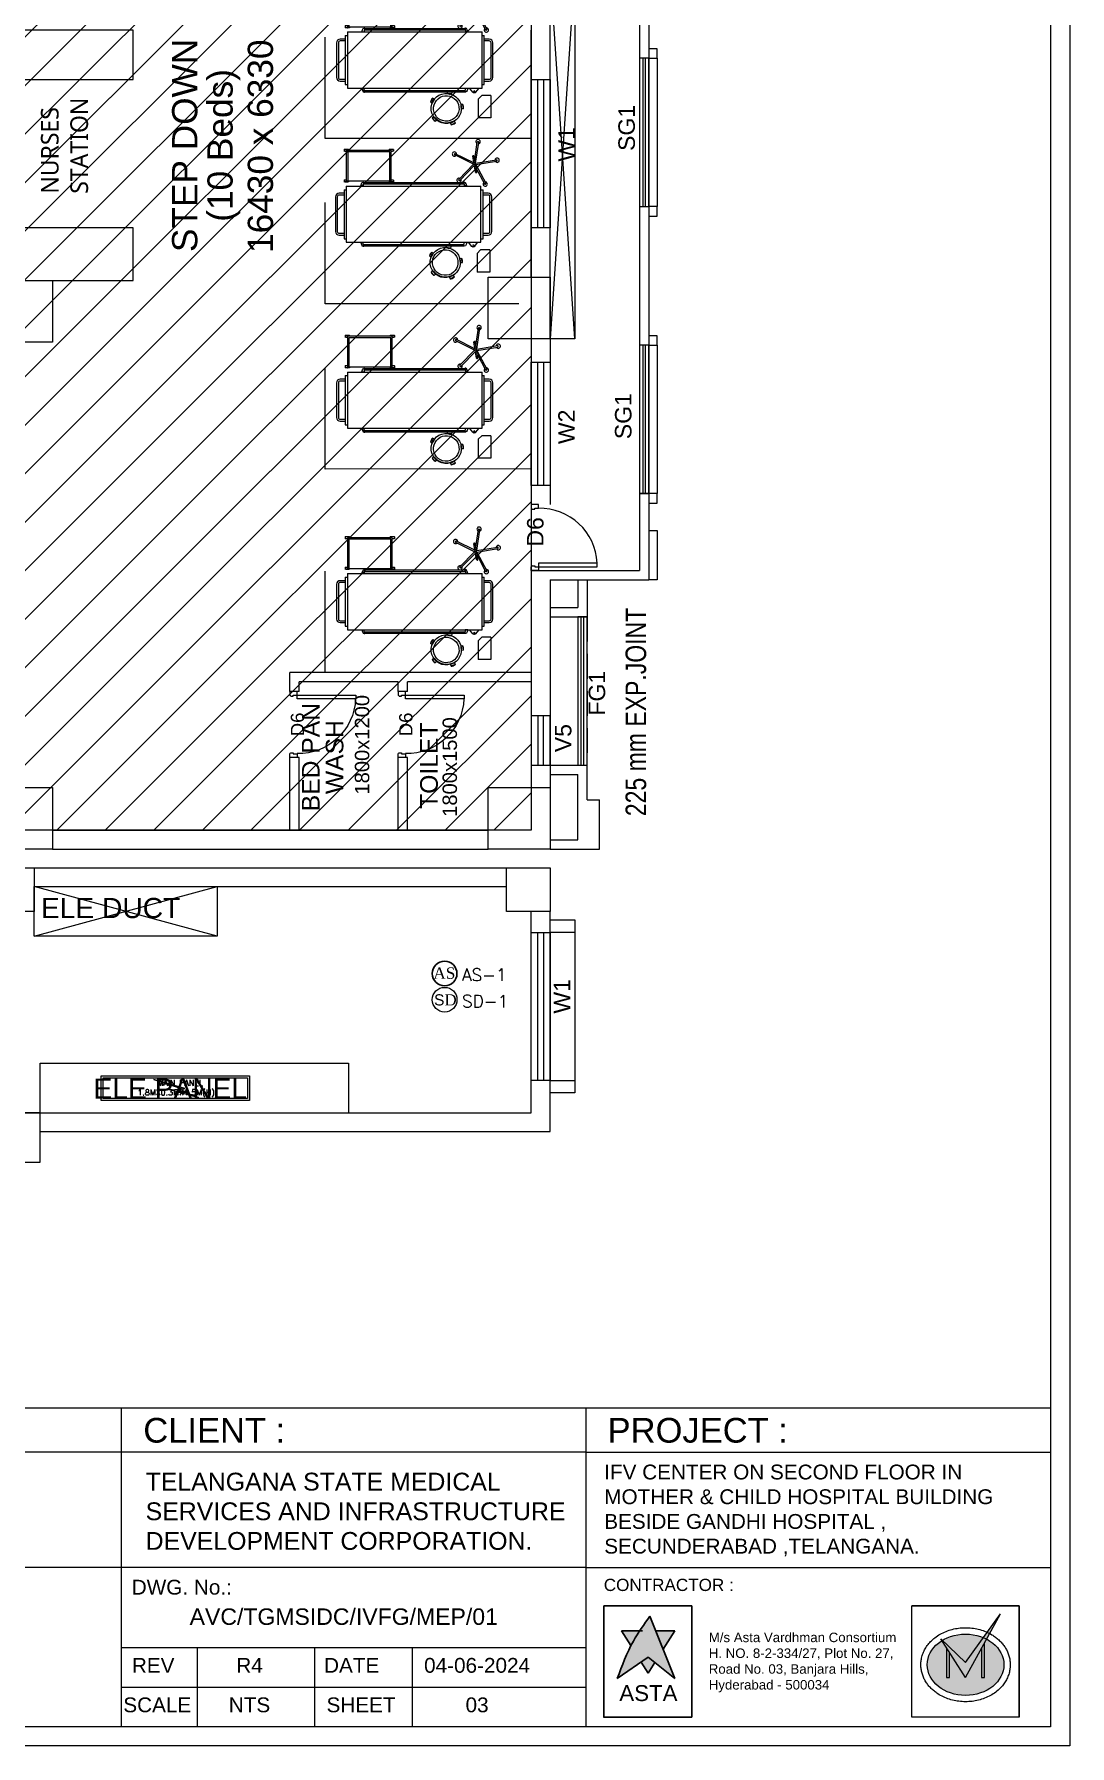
# Model space of a CAD drawing. Extents: x 3552052 to 4102982, y -707811 to -630695.
# Drawn here: x 3585666 to 3598232, y -666372 to -645591 of the extents above; entities that cross this region are included whole.
import ezdxf
from ezdxf.enums import TextEntityAlignment as Align

# ---------------------------------------------------------------- set-up
doc = ezdxf.new("R2010")
doc.units = 0
doc.header["$LTSCALE"] = 6
doc.header["$MEASUREMENT"] = 0
doc.linetypes.add('CONTINU', pattern=[0])
doc.linetypes.add('HIDDEN', pattern=[0.375, 0.25, -0.125])
doc.layers.get('0').update_dxf_attribs({"linetype": 'CONTINUOUS', "lineweight": 0})
for name, color, linetype, lineweight in [('0.0', 8, 'CONTINUOUS', 0), ('Bed', 33, 'CONTINUOUS', 0), ('Chajja', 7, 'CONTINUOUS', 0), ('COL', 5, 'CONTINUOUS', 0), ('D.F', 251, 'CONTINUOUS', 0), ('DOOR', 44, 'CONTINUOUS', 0), ('ELE.ELECTRICAL PANELS', 1, 'CONTINUOUS', 0), ('FA-ABOVE SMOKE DETECTOR', 6, 'CONTINUOUS', 25), ('FA-BELOW SMOKE DERECTOR', 1, 'CONTINUOUS', 0), ('FA-FIRE TEXT', 7, 'CONTINUOUS', 0), ('hatch', 252, 'CONTINUOUS', 0), ('JOINERY', 7, 'CONTINUOUS', 0), ('MEP_HVAC_TEXT', 7, 'CONTINUOUS', 0), ('TEXT', 5, 'CONTINUOUS', 0), ('TITLE', 7, 'CONTINUOUS', 0), ('WALL', 8, 'CONTINUOUS', 0), ('Window', 161, 'CONTINUOUS', 0)]:
    doc.layers.add(name, color=color, linetype=linetype, lineweight=lineweight)
doc.styles.add('ARI', font='arial.ttf')
doc.styles.add('ARIAL', font='arial.ttf')
doc.styles.add('PDF Times New Roman', font='times.ttf')
doc.styles.add('ROMANS', font='romans.shx')
doc.linetypes.add('ZIGZAG', pattern='A,0.0001,-0.2,[131,ltypeshp.shx,S=0.2,R=0,X=-0.2,Y=0],-0.4,[131,ltypeshp.shx,S=0.2,R=180,X=0.2,Y=0],-0.2', length=0.8001)

# ---------------------------------------------------------------- blocks, each defined once
blk = doc.blocks.new('SMOKE DETECTOR')
at = {"layer": 'FA-BELOW SMOKE DERECTOR', "color": 7}
blk.add_circle((931029, -118294), 166, dxfattribs=at)
at = {"layer": 'FA-BELOW SMOKE DERECTOR', "insert": (930887, -118373), "char_height": 150, "attachment_point": 7, "style": 'PDF Times New Roman'}
blk.add_mtext('{\\fArial|b0|i0|c0|p34;S}D', dxfattribs=at)
blk = doc.blocks.new('above smoke detector')
at = {"layer": 'FA-ABOVE SMOKE DETECTOR', "color": 7}
blk.add_circle((0, 0), 300, dxfattribs=at)
at = {"layer": 'FA-ABOVE SMOKE DETECTOR', "color": 53, "style": 'PDF Times New Roman'}
blk.add_text('AS', height=277.4, dxfattribs=at).set_placement((-274, -128))
blk = doc.blocks.new('A$C6969112B')
at = {"layer": 'Bed', "color": 8}
for p, q in [((387, 1872), (116, 1872)), ((116, 1872), (116, 1719)), ((387, 1872), (387, 1762)), ((1421, 1704), (1464, 1956)), ((1438, 1701), (1481, 1953)), ((343, 1719), (116, 1719)), ((343, 1719), (387, 1762)), ((428, 1689), (478, 1729)), ((478, 1766), (1160, 1766)), ((478, 131), (478, 1766)), ((521, 1793), (1116, 1793)), ((521, 1766), (521, 1793)), ((1116, 1766), (1116, 1793)), ((1160, 131), (1160, 1766)), ((1374, 1709), (1186, 1807)), ((1421, 1704), (1194, 1823)), ((1409, 1685), (1229, 1510)), ((1425, 1676), (1242, 1497)), ((1324, 1707), (1324, 1710)), ((1329, 1699), (1522, 1666)), ((1332, 1716), (1525, 1683)), ((1340, 1697), (1343, 1714)), ((1425, 1676), (1538, 1447)), ((1438, 1701), (1691, 1738)), ((1443, 1679), (1554, 1454)), ((1483, 1690), (1694, 1721)), ((1512, 1667), (1515, 1685)), ((1530, 1671), (1531, 1675)), ((229, 1539), (227, 1517)), ((227, 1517), (279, 1511)), ((229, 1539), (281, 1533)), ((281, 1533), (279, 1511)), ((428, 1654), (478, 1615)), ((432, 1559), (432, 1557)), ((434, 343), (434, 1557)), ((451, 343), (451, 1557)), ((453, 1559), (453, 1557)), ((476, 1595), (476, 1561)), ((1162, 1595), (1162, 1561)), ((1185, 1559), (1185, 1557)), ((1186, 343), (1186, 1557)), ((1204, 343), (1204, 1557)), ((1205, 1559), (1205, 1557)), ((55, 1439), (34, 1391)), ((54, 1382), (34, 1391)), ((75, 1430), (54, 1382)), ((75, 1430), (55, 1439)), ((72, 1402), (64, 1406)), ((429, 1399), (408, 1396)), ((408, 1396), (414, 1344)), ((436, 1347), (414, 1344)), ((429, 1399), (436, 1347)), ((76, 1196), (91, 1212)), ((116, 1161), (76, 1196)), ((130, 1178), (91, 1212)), ((120, 1198), (114, 1191)), ((116, 1161), (130, 1178)), ((347, 1187), (301, 1160)), ((313, 1141), (301, 1160)), ((358, 1168), (313, 1141)), ((358, 1168), (347, 1187)), ((1234, 703), (1212, 703)), ((1212, 703), (1212, 650)), ((1223, 650), (1212, 650)), ((1223, 131), (1223, 676)), ((1223, 676), (1594, 676)), ((1223, 659), (1577, 659)), ((1234, 703), (1234, 676)), ((1577, 659), (1577, 148)), ((1605, 703), (1583, 703)), ((1583, 703), (1583, 676)), ((1594, 676), (1594, 131)), ((1605, 650), (1594, 650)), ((1605, 703), (1605, 650)), ((432, 340), (432, 343)), ((453, 340), (453, 343)), ((476, 304), (476, 339)), ((1162, 304), (1162, 339)), ((1185, 340), (1185, 343)), ((1205, 340), (1205, 343)), ((1160, 131), (478, 131)), ((521, 105), (521, 131)), ((1116, 105), (521, 105)), ((1116, 105), (1116, 131)), ((1223, 157), (1212, 157)), ((1212, 157), (1212, 105)), ((1234, 105), (1212, 105)), ((1577, 148), (1223, 148)), ((1594, 131), (1223, 131)), ((1234, 131), (1234, 105)), ((1583, 131), (1583, 105)), ((1605, 105), (1583, 105)), ((1605, 157), (1594, 157)), ((1605, 157), (1605, 105))]:
    blk.add_line(p, q, dxfattribs=at)
for points in [[(565, 1793), (565, 1854, -0.414214), (608, 1897), (1029, 1897, -0.414214), (1073, 1854), (1073, 1793)], [(587, 1793), (587, 1854, -0.414214), (608, 1875), (1029, 1875, -0.414214), (1051, 1854), (1051, 1793)], [(476, 1593), (451, 1585, 0.318781), (430, 1563), (430, 1559), (455, 1559), (455, 1563), (476, 1563)], [(1162, 1593), (1186, 1585, -0.318781), (1208, 1563), (1208, 1559), (1182, 1559), (1182, 1563), (1162, 1563)], [(476, 307), (451, 314, -0.318781), (430, 336), (430, 340), (455, 340), (455, 336), (476, 336)], [(1162, 307), (1186, 314, 0.318781), (1208, 336), (1208, 340), (1182, 340), (1182, 336), (1162, 336)], [(1073, 105), (1073, 44, -0.414214), (1029, 0), (608, 0, -0.414214), (565, 44), (565, 105)], [(1051, 105), (1051, 44, -0.414214), (1029, 22), (608, 22, -0.414214), (587, 44), (587, 105)]]:
    blk.add_lwpolyline(points, format="xyb", dxfattribs=at)
for points in [[(432, 1557), (453, 1557)], [(476, 1595), (478, 1595)], [(476, 1561), (478, 1561)], [(1162, 1595), (1160, 1595)], [(1162, 1561), (1160, 1561)], [(1205, 1557), (1185, 1557)], [(432, 343), (453, 343)], [(476, 339), (478, 339)], [(476, 304), (478, 304)], [(1162, 339), (1160, 339)], [(1162, 304), (1160, 304)], [(1205, 343), (1185, 343)]]:
    blk.add_lwpolyline(points, dxfattribs=at)
blk.add_circle((435, 1672), 9.27, dxfattribs=at)
for centre, radius, start, end in [((441, 1672), 21.4, 125.427, 234.573), ((1289, 676), 80.7, 161.0754, 198.9246), ((1158, 676), 80.7, 0, 18.9246), ((1660, 676), 80.7, 161.0754, 180), ((1529, 676), 80.7, 341.0754, 18.9246), ((1289, 131), 80.7, 161.0754, 198.9246), ((1158, 131), 80.7, 341.0754, 0), ((1660, 131), 80.7, 180, 198.9246), ((1529, 131), 80.7, 341.0754, 18.9246)]:
    blk.add_arc(centre, radius, start, end, dxfattribs=at)
at = {"layer": 'Bed', "color": 8, "extrusion": (0, 0, -1)}
for centre, major_axis, start_param, end_param in [((1474, 1962), (18.5, 18.5), 2.86537, 8.468881), ((1471, 1955), (4.94, 4.94), 4.096329, 5.660611), ((1427, 1691), (194, 194), -0.622575, -0.609545), ((1474, 1954), (4.94, 4.94), -0.609545, 0.954736), ((1184, 1818), (18.5, 18.5), 1.608733, 7.212244), ((1189, 1814), (4.94, 4.94), 2.839692, 4.403974), ((1427, 1691), (194, 194), 4.403974, 4.417003), ((1191, 1817), (4.94, 4.94), 4.417003, 5.981285), ((1331, 1705), (4.94, 4.94), 2.525533, 4.096329), ((1331, 1709), (4.94, 4.94), 4.096329, 5.667125), ((1523, 1672), (4.94, 4.94), 0.954736, 2.525533), ((1524, 1676), (4.94, 4.94), -0.61606, 0.954736), ((1699, 1730), (18.5, 18.5), 4.122007, 9.725518), ((1692, 1731), (4.94, 4.94), -0.930219, 0.634062), ((1693, 1728), (4.94, 4.94), 0.647092, 2.211374), ((1427, 1691), (-194, 194), 2.204859, 2.217888), ((232, 1332), (-182, 20), -0.000636, 6.282549), ((232, 1332), (-154, 17), -0.00023, 6.282955), ((261, 1590), (-57.1, 57.1), 3.707499, 4.368094), ((247, 1460), (-57.1, 57.1), 0.565907, 1.226501), ((1230, 1499), (18.5, 18.5), 0.352096, 5.955607), ((1234, 1505), (4.94, 4.94), 3.160366, 4.724648), ((1427, 1691), (-194, 194), 4.718133, 4.731162), ((1237, 1502), (4.94, 4.94), 1.583055, 3.147337), ((1549, 1444), (18.5, 18.5), -0.904541, 4.69897), ((114, 1384), (-57.1, 57.1), 5.588367, 6.248962), ((232, 1332), (-123, 123), 4.624291, 5.911682), ((-5, 1437), (-57.1, 57.1), 2.446775, 3.107369), ((487, 1380), (-57.1, 57.1), 5.038602, 5.699197), ((357, 1363), (-57.1, 57.1), 1.897009, 2.557604), ((1544, 1450), (4.94, 4.94), 1.903729, 3.468011), ((1427, 1691), (194, 194), 1.8907, 1.903729), ((1547, 1451), (4.94, 4.94), 0.326418, 1.8907), ((146, 1236), (-57.1, 57.1), 4.308534, 4.969129), ((61, 1137), (-57.1, 57.1), 1.166941, 1.827536), ((363, 1107), (-57.1, 57.1), 6.205277, 6.865872), ((296, 1220), (-57.1, 57.1), 3.063684, 3.724279)]:
    blk.add_ellipse(centre, major_axis=major_axis, ratio=1, start_param=start_param, end_param=end_param, dxfattribs=at)
blk = doc.blocks.new('1000')
at = {"layer": 'DOOR'}
for p, q in [((0, -111, 0), (0, 0)), ((0, 0), (55, 0, 0)), ((945, 0, 0), (945, -2, 0)), ((1000, 0), (945, 0, 0)), ((1000, -111, 0), (1000, 0)), ((55, -111, 0), (0, -111, 0)), ((55, 0, 0), (55, -3, 0)), ((70, -55, 0), (55, -55, 0)), ((55, -55, 0), (55, -111, 0)), ((55, -111, 0), (55, -1001, 0)), ((111, -111, 0), (55, -111, 0)), ((70, -15, 0), (68, -15, 0)), ((70, -15, 0), (70, -55, 0)), ((111, -1001, 0), (111, -111, 0)), ((930, -15, 0), (930, -55, 0)), ((930, -15, 0), (932, -15, 0)), ((930, -55, 0), (945, -55, 0)), ((945, -55, 0), (945, -111, 0)), ((945, -111, 0), (1000, -111, 0)), ((55, -1001, 0), (111, -1001, 0))]:
    blk.add_line(p, q, dxfattribs=at)
for centre, start_param, end_param in [((55, -15, 0), 3.926897, 5.497693), ((945, -15, 0), -0.785492, 0.785304)]:
    blk.add_ellipse(centre, major_axis=(-8.84, 8.84, 0), ratio=1, start_param=start_param, end_param=end_param, dxfattribs=at)
at = {"layer": 'DOOR', "color": 145}
blk.add_ellipse((71, -128, 0), major_axis=(597, 637, 0), ratio=0.999944, start_param=3.940126, end_param=5.484659, dxfattribs=at)
blk = doc.blocks.new('IVF-CONTRACTOR')
at = {"lineweight": -3, "true_color": 0x293189}
h = blk.add_hatch(color=177, dxfattribs=at)
h.dxf.hatch_style = 1
edge = h.paths.add_edge_path()
edge.add_spline(control_points=[(3037286, -1386527), (3037185, -1386667), (3036944, -1387001), (3036801, -1387388), (3036719, -1387609)], knot_values=[0, 0, 0, 0, 519.520055, 1226.818077, 1226.818077, 1226.818077, 1226.818077], degree=3, periodic=0)
edge.add_line((3036719, -1387609), (3037255, -1387240))
edge.add_line((3037255, -1387240), (3037717, -1387609))
edge.add_line((3037717, -1387609), (3037286, -1386527))
at = {"lineweight": -3, "true_color": 0xc7c8ca}
h = blk.add_hatch(color=9, dxfattribs=at)
h.dxf.hatch_style = 1
edge = h.paths.add_edge_path()
edge.add_spline(control_points=[(3036953, -1387033), (3036967, -1387008), (3037022, -1386919), (3037088, -1386836), (3037139, -1386779)], knot_values=[3356.588859, 3356.588859, 3356.588859, 3356.588859, 3831.174934, 5081.098827, 5081.098827, 5081.098827, 5081.098827], degree=3, periodic=0)
edge.add_line((3037139, -1386779), (3036793, -1386779))
edge.add_line((3036793, -1386779), (3036953, -1387033))
h.paths.add_polyline_path([(3037717, -1386779), (3037386, -1386779), (3037515, -1387102)])
h.paths.add_polyline_path([(3037370, -1387332), (3037255, -1387240), (3037134, -1387323), (3037255, -1387517)])
at = {"true_color": 0xed1f24}
h = blk.add_hatch(color=240, dxfattribs=at)
h.dxf.hatch_style = 1
edge = h.paths.add_edge_path()
edge.add_line((3042329, -1386921), (3042349, -1386951))
edge.add_ellipse((3042760, -1387369), major_axis=(-665, 0), ratio=0.800236, start_angle=-52.6357, end_angle=-51.8324, ccw=False)
edge.add_line((3042356, -1386946), (3042329, -1386921))
at = {"layer": '0.0', "true_color": 0xed1f24}
h = blk.add_hatch(color=240, dxfattribs=at)
h.dxf.hatch_style = 1
edge = h.paths.add_edge_path()
edge.add_line((3042760, -1387590), (3043125, -1386925))
edge.add_ellipse((3042760, -1387369), major_axis=(-665, 0), ratio=0.800236, start_angle=-123.3804, end_angle=-117.8517)
edge.add_line((3043070, -1386899), (3042760, -1387331))
edge.add_line((3042760, -1387331), (3042356, -1386946))
edge.add_ellipse((3042760, -1387369), major_axis=(-665, 0), ratio=0.800236, start_angle=-52.6357, end_angle=-51.8324)
edge.add_line((3042349, -1386951), (3042760, -1387590))
edge = h.paths.add_edge_path()
edge.add_spline(control_points=[(3043179, -1386828), (3043165, -1386821), (3043150, -1386814), (3043136, -1386807)], knot_values=[-2.156071, -2.156071, -2.156071, -2.156071, -2.090953, -2.090953, -2.090953, -2.090953], degree=3, periodic=0)
edge.add_line((3043136, -1386807), (3043070, -1386899))
edge.add_ellipse((3042760, -1387369), major_axis=(-665, 0), ratio=0.800236, start_angle=-123.3804, end_angle=-117.8517, ccw=False)
edge.add_line((3043125, -1386925), (3043179, -1386828))
edge = h.paths.add_edge_path()
edge.add_line((3043367, -1386486), (3043136, -1386807))
edge.add_spline(control_points=[(3043136, -1386807), (3043150, -1386814), (3043165, -1386821), (3043179, -1386828)], knot_values=[-2.156071, -2.156071, -2.156071, -2.156071, -2.090953, -2.090953, -2.090953, -2.090953], degree=3, periodic=0)
edge.add_line((3043179, -1386828), (3043367, -1386486))
at = {"layer": '0.0', "true_color": 0x139b48}
h = blk.add_hatch(color=114, dxfattribs=at)
h.dxf.hatch_style = 1
edge = h.paths.add_edge_path()
edge.add_ellipse((3042760, -1387369), major_axis=(-665, 0), ratio=0.800236, start_angle=-51.8324, end_angle=236.6196)
edge.add_line((3043125, -1386925), (3043091, -1386988))
edge.add_line((3043091, -1386988), (3043091, -1387590))
edge.add_line((3043091, -1387590), (3043036, -1387590))
edge.add_line((3043036, -1387590), (3043036, -1387088))
edge.add_line((3043036, -1387088), (3042760, -1387590))
edge.add_line((3042760, -1387590), (3042484, -1387160))
edge.add_line((3042484, -1387160), (3042484, -1387590))
edge.add_line((3042484, -1387590), (3042428, -1387590))
edge.add_line((3042428, -1387590), (3042428, -1387075))
edge.add_line((3042428, -1387075), (3042349, -1386951))
edge = h.paths.add_edge_path()
edge.add_ellipse((3042760, -1387369), major_axis=(-665, 0), ratio=0.800236, start_angle=-117.8517, end_angle=-52.6357)
edge.add_line((3042356, -1386946), (3042760, -1387331))
edge.add_line((3042760, -1387331), (3043070, -1386899))
at = {"layer": '0.0', "true_color": 0x000000}
h = blk.add_hatch(color=18, dxfattribs=at)
h.dxf.hatch_style = 1
h.paths.add_polyline_path([(3042484, -1387160), (3042428, -1387075), (3042428, -1387590), (3042484, -1387590)])
h.paths.add_polyline_path([(3043036, -1387590), (3043091, -1387590), (3043091, -1386988), (3043036, -1387088)])
at = {"lineweight": -3}
for p, q in [((3036484, -1386350), (3038013, -1386350)), ((3036484, -1388267), (3036484, -1386350)), ((3036485, -1386350), (3038009, -1386350)), ((3036485, -1388278), (3036485, -1386350)), ((3038013, -1386350), (3038013, -1388267)), ((3041829, -1386350), (3043688, -1386350)), ((3043688, -1386350), (3043688, -1388278)), ((3038011, -1388278), (3036483, -1388278))]:
    blk.add_line(p, q, dxfattribs=at)
at = {"color": 251, "lineweight": -3, "true_color": 0x636466}
for p, q in [((3037717, -1387609), (3037286, -1386527)), ((3036793, -1386779), (3037155, -1386779)), ((3036953, -1387033), (3036793, -1386779)), ((3037386, -1386779), (3037717, -1386779)), ((3037515, -1387102), (3037717, -1386779)), ((3036719, -1387609), (3037255, -1387240)), ((3037717, -1387609), (3037255, -1387240)), ((3037255, -1387517), (3037134, -1387323)), ((3037255, -1387517), (3037370, -1387332))]:
    blk.add_line(p, q, dxfattribs=at)
blk.add_spline([(3036719, -1387609), (3036998, -1386959), (3037286, -1386527)], degree=3, dxfattribs=at)
at = {"layer": '0.0'}
for p, q in [((3036485, -1386350), (3038009, -1386350)), ((3036485, -1388278), (3036485, -1386350)), ((3036485, -1388278), (3036485, -1386350)), ((3036485, -1386350), (3038009, -1386350)), ((3038013, -1386350), (3038013, -1388278)), ((3041829, -1386350), (3043688, -1386350)), ((3041829, -1388278), (3041829, -1386350)), ((3043688, -1386350), (3043688, -1388278)), ((3038009, -1388278), (3036485, -1388278)), ((3043688, -1388278), (3041829, -1388278))]:
    blk.add_line(p, q, dxfattribs=at)
at = {"layer": '0.0', "color": 18, "true_color": 0x000000}
for p, q in [((3042760, -1387590), (3043367, -1386486)), ((3042760, -1387331), (3043367, -1386486)), ((3042760, -1387590), (3042329, -1386921)), ((3042329, -1386921), (3042760, -1387331)), ((3042428, -1387075), (3042428, -1387590)), ((3042484, -1387590), (3042484, -1387160)), ((3043036, -1387088), (3043036, -1387590)), ((3043091, -1387590), (3043091, -1386988)), ((3042428, -1387590), (3042484, -1387590)), ((3043036, -1387590), (3043091, -1387590))]:
    blk.add_line(p, q, dxfattribs=at)
at = {"layer": '0.0'}
blk.add_ellipse((3042760, -1387369), major_axis=(-665, 0), ratio=0.800236, start_param=-3.141592653589793, end_param=3.141592653589793, dxfattribs=at)
blk.add_open_spline([(3043535, -1387369), (3043535, -1387353), (3043534, -1387336), (3043530, -1387296), (3043527, -1387272), (3043516, -1387226), (3043509, -1387202), (3043492, -1387157), (3043483, -1387135), (3043460, -1387092), (3043448, -1387071), (3043420, -1387031), (3043405, -1387011), (3043372, -1386974), (3043355, -1386956), (3043318, -1386922), (3043298, -1386906), (3043258, -1386875), (3043236, -1386861), (3043183, -1386829), (3043150, -1386812), (3043081, -1386783), (3043045, -1386771), (3042972, -1386750), (3042935, -1386742), (3042860, -1386731), (3042821, -1386728), (3042745, -1386726), (3042706, -1386727), (3042630, -1386735), (3042593, -1386741), (3042518, -1386757), (3042482, -1386768), (3042412, -1386794), (3042377, -1386809), (3042312, -1386843), (3042280, -1386862), (3042221, -1386905), (3042194, -1386928), (3042147, -1386974), (3042127, -1386996), (3042091, -1387042), (3042074, -1387067), (3042045, -1387117), (3042033, -1387143), (3042012, -1387197), (3042003, -1387225), (3041992, -1387276), (3041988, -1387299), (3041984, -1387347), (3041984, -1387371), (3041986, -1387418), (3041989, -1387442), (3041997, -1387489), (3042003, -1387512), (3042018, -1387557), (3042026, -1387580), (3042047, -1387623), (3042058, -1387645), (3042084, -1387686), (3042098, -1387706), (3042129, -1387744), (3042145, -1387762), (3042180, -1387798), (3042199, -1387814), (3042238, -1387846), (3042259, -1387861), (3042311, -1387894), (3042343, -1387912), (3042409, -1387944), (3042444, -1387957), (3042515, -1387980), (3042552, -1387989), (3042626, -1388003), (3042664, -1388007), (3042740, -1388012), (3042778, -1388012), (3042854, -1388008), (3042892, -1388003), (3042966, -1387989), (3043003, -1387980), (3043074, -1387958), (3043109, -1387944), (3043175, -1387913), (3043208, -1387895), (3043268, -1387856), (3043297, -1387834), (3043351, -1387787), (3043376, -1387761), (3043416, -1387713), (3043432, -1387690), (3043462, -1387643), (3043475, -1387619), (3043497, -1387569), (3043507, -1387543), (3043522, -1387491), (3043527, -1387464), (3043533, -1387415), (3043535, -1387392), (3043535, -1387369)], degree=3, knots=[-3.141593, -3.141593, -3.141593, -3.141593, -3.06788, -3.06788, -2.960953, -2.960953, -2.854026, -2.854026, -2.747099, -2.747099, -2.640172, -2.640172, -2.533245, -2.533245, -2.426319, -2.426319, -2.319392, -2.319392, -2.212465, -2.212465, -2.059875, -2.059875, -1.907286, -1.907286, -1.754697, -1.754697, -1.602107, -1.602107, -1.449518, -1.449518, -1.296928, -1.296928, -1.144339, -1.144339, -0.99175, -0.99175, -0.83916, -0.83916, -0.686571, -0.686571, -0.558641, -0.558641, -0.43071, -0.43071, -0.30278, -0.30278, -0.17485, -0.17485, -0.068516, -0.068516, 0.037819, 0.037819, 0.144154, 0.144154, 0.250488, 0.250488, 0.356823, 0.356823, 0.463157, 0.463157, 0.569492, 0.569492, 0.675826, 0.675826, 0.782161, 0.782161, 0.888495, 0.888495, 1.039928, 1.039928, 1.191361, 1.191361, 1.342794, 1.342794, 1.494227, 1.494227, 1.64566, 1.64566, 1.797093, 1.797093, 1.948526, 1.948526, 2.099959, 2.099959, 2.251392, 2.251392, 2.402825, 2.402825, 2.554258, 2.554258, 2.675591, 2.675591, 2.796924, 2.796924, 2.918258, 2.918258, 3.039591, 3.039591, 3.141593, 3.141593, 3.141593, 3.141593], dxfattribs=at)
at = {"lineweight": -3, "attachment_point": 1, "style": 'ARIAL'}
for s, width, gutter_width, insert, char_height in [('{\\C256;CONTRACTOR :}', 3919.85, 1060, (3036485, -1385878), 212.06), ('{\\C256;M/s Asta Vardhman Consortium\\PH. NO. 8-2-334/27, Plot No. 27, Road No. 03, Banjara Hills, Hyderabad - 500034}', 3696.75, 822, (3038306, -1386813), 164.38)]:
    blk.add_mtext_dynamic_manual_height_columns(s, width=width, gutter_width=gutter_width, heights=[0], dxfattribs=dict(at, insert=insert, char_height=char_height))
at = {"lineweight": 100, "insert": (3036754, -1387723), "char_height": 276.9, "attachment_point": 1, "style": 'ARIAL'}
blk.add_mtext_dynamic_manual_height_columns('ASTA', width=997.56, gutter_width=254, heights=[0], dxfattribs=at)

msp = doc.modelspace()

# ---------------------------------------------------------------- hatches: boundary and pattern name
at = {"layer": 'D.F', "linetype": 'ByBlock'}
h = msp.add_hatch(dxfattribs=at)
h.set_pattern_fill('ANSI31', color=8, scale=3333, style=0)
h.set_pattern_definition([(45, (549013.35, 78678.2), (-294.59836, 294.59836), [])])
h.paths.add_polyline_path([(3585365.5, -638825.4), (3591695.5, -638825.4), (3591695.5, -655255.4), (3585365.5, -655255.4)])

# ---------------------------------------------------------------- linework, layer by layer
for p, q in [((3598000.6, -662272.5), (3576820.6, -662272.5)), ((3586725.7, -666139.8), (3586725.7, -662272.5))]:
    msp.add_line(p, q)
at = {"color": 7}
msp.add_line((3598000.6, -666139.8), (3586725.7, -666139.8), dxfattribs=at)
for points in [[(3598232.4, -634360.2), (3598232.4, -666371.6), (3553151.2, -666371.6), (3553151.2, -634360.2)], [(3598000.6, -634592), (3598000.6, -666139.8), (3553383, -666139.8), (3553383, -634592)]]:
    msp.add_lwpolyline(points, close=True)
at = {"layer": 'Chajja', "color": 8, "linetype": 'ByBlock'}
msp.add_line((3592225.5, -656495.4, -101230.8), (3592225.5, -658295.4, -101230.8), dxfattribs=at)
at = {"layer": 'Chajja', "color": 8, "linetype": 'ByBlock', "elevation": -101230.8}
msp.add_lwpolyline([(3591925.5, -656345.4), (3592225.5, -656345.4), (3592225.5, -656495.4), (3591925.5, -656495.4)], dxfattribs=at)
at = {"layer": 'Chajja', "color": 7, "linetype": 'ByBlock', "elevation": -101230.8}
msp.add_lwpolyline([(3591925.5, -658295.4), (3592225.5, -658295.4), (3592225.5, -658445.4), (3591925.5, -658445.4)], dxfattribs=at)
at = {"layer": 'COL', "color": 8}
msp.add_lwpolyline([(3591395.5, -656240.6), (3591395.5, -655710.6), (3591925.5, -655710.6), (3591925.5, -656240.6)], close=True, dxfattribs=at)
at = {"layer": 'COL', "color": 8, "elevation": -101230.8}
msp.add_lwpolyline([(3585735.5, -659285.4), (3585735.5, -658685.4), (3585135.5, -658685.4), (3585135.5, -659285.4)], close=True, dxfattribs=at)
at = {"layer": 'D.F', "color": 8, "linetype": 'ByBlock'}
for p, q in [((3593010.5, -641465.4), (3593010.5, -652100.4)), ((3593125.5, -641350.4), (3593125.5, -652215.4)), ((3593125.5, -645882.9, -101230.8), (3593010.5, -645882.9)), ((3593225.5, -645882.9), (3593225.5, -647682.9)), ((3593225.5, -649368), (3593225.5, -651168)), ((3593125.5, -651168, -101230.8), (3593010.5, -651168)), ((3591695.5, -652100.4, -101230.8), (3593010.5, -652100.4, -101230.8)), ((3591925.5, -652215.4, -101230.8), (3593125.5, -652215.4, -101230.8)), ((3592260.5, -652215.4, -101228.4), (3592260.5, -652550.4, -101226.7)), ((3592375.5, -652215.4, -101228.5), (3592375.5, -652665.4, -101226.7)), ((3591925.5, -652550.4, 4.1), (3592260.5, -652550.4, -81824.1)), ((3591925.5, -652665.4, 4.1), (3592375.5, -652665.4, -101226.7)), ((3591925.5, -654465.4, 4.1), (3592375.5, -654465.4, -101226.7)), ((3591925.5, -654580.4, 4.1), (3592260.5, -654580.4, -81824.1)), ((3592260.5, -655370.4, -101230.8), (3592260.5, -654580.4, -101226.7)), ((3592375.5, -654885.4, -101228.4), (3592375.5, -654465.4, -101226.7)), ((3592375.5, -654885.4, -101230.8), (3592525.5, -654885.4, -101230.8)), ((3592525.5, -655485.4, -253628), (3592525.5, -654885.4, -202461.5)), ((3591925.5, -655370.4, -101230.8), (3592260.5, -655370.4, -101230.8)), ((3591925.5, -655485.4, -101230.8), (3592375.5, -655485.4, -101230.8)), ((3592375.5, -655485.4, -101230.8), (3592525.5, -655485.4, -101230.8))]:
    msp.add_line(p, q, dxfattribs=at)
at = {"layer": 'D.F', "color": 8, "lineweight": 0}
for p, q in [((3591695.5, -648540.4), (3591695.5, -645540.4)), ((3591925.5, -648540.4), (3591925.5, -645540.4)), ((3591695.5, -649290.6), (3591695.5, -651300.4)), ((3591925.5, -649290.6), (3591925.5, -651300.4)), ((3591695.5, -652100.4), (3591695.5, -654735.6)), ((3591925.5, -652215.4), (3591925.5, -654735.6)), ((3588765.5, -653570.4), (3588765.5, -653340.4)), ((3591695.5, -653340.4), (3588765.5, -653340.4)), ((3588880.5, -653570.4), (3588880.5, -653455.4)), ((3590080.5, -653455.4), (3588880.5, -653455.4)), ((3590080.5, -653570.4), (3590080.5, -653455.4)), ((3590195.5, -653570.4), (3590195.5, -653455.4)), ((3591695.5, -653455.4), (3590195.5, -653455.4)), ((3588880.5, -653570.4), (3588765.5, -653570.4)), ((3590195.5, -653570.4), (3590080.5, -653570.4)), ((3588880.5, -654370.4), (3588765.5, -654370.4)), ((3588765.5, -655255.4), (3588765.5, -654370.4)), ((3588880.5, -655255.4), (3588880.5, -654370.4)), ((3590195.5, -654370.4), (3590080.5, -654370.4)), ((3590080.5, -655255.4), (3590080.5, -654370.4)), ((3590195.5, -655255.4), (3590195.5, -654370.4)), ((3585885.5, -655255.4), (3591175.5, -655255.4)), ((3585885.5, -655485.4), (3591175.5, -655485.4)), ((3585665.5, -655710.6), (3591395.5, -655710.6)), ((3585665.5, -655940.6), (3589480.5, -655940.6)), ((3589480.5, -655940.6), (3591395.5, -655940.6)), ((3585454.6, -658685.6), (3591395.5, -658685.6))]:
    msp.add_line(p, q, dxfattribs=at)
at = {"layer": 'D.F', "color": 8, "linetype": 'HIDDEN', "ltscale": 200}
msp.add_line((3592375.5, -652665.4, -101226.7), (3592375.5, -654465.4, -101226.7), dxfattribs=at)
at = {"layer": 'D.F', "color": 8, "linetype": 'ByBlock'}
for points, elevation in [([(3591925.5, -649290.6), (3591925.5, -644790.6), (3592225.5, -644790.6), (3592225.5, -649290.6)], 27934.8), ([(3592260.5, -652665.4), (3592260.5, -654465.4), (3592375.5, -654465.4), (3592375.5, -652665.4)], -101227.2)]:
    msp.add_lwpolyline(points, close=True, dxfattribs=dict(at, elevation=elevation))
for points, elevation in [([(3592225.5, -644790.6), (3591925.5, -649290.6)], 27934.8), ([(3592225.5, -649290.6), (3591925.5, -644790.6)], 27934.8), ([(3593125.5, -645882.9), (3593225.5, -645882.9), (3593225.5, -645767.9), (3593125.5, -645767.9)], -101230.8), ([(3593125.5, -651283), (3593225.5, -651283), (3593225.5, -651168), (3593125.5, -651168)], -101230.8), ([(3593125.5, -651615.4), (3593225.5, -651615.4), (3593225.5, -652215.4), (3593125.5, -652215.4)], -101230.8), ([(3591925.5, -656345.4), (3592225.5, -656345.4), (3592225.5, -656495.4), (3591925.5, -656495.4)], -101230.8)]:
    msp.add_lwpolyline(points, dxfattribs=dict(at, elevation=elevation))
at = {"layer": 'D.F', "color": 8, "lineweight": 0, "ltscale": 15}
for points in [[(3586865.5, -646140.4), (3586865.5, -645540.4), (3585365.5, -645540.4), (3585365.5, -646140.4)], [(3586865.5, -648580.6), (3586865.5, -647940.6), (3585365.5, -647940.6), (3585365.5, -648580.6)]]:
    msp.add_lwpolyline(points, close=True, dxfattribs=at)
at = {"layer": 'D.F', "color": 8, "linetype": 'ZIGZAG', "ltscale": 10, "flags": 128}
for points in [[(3591695.5, -646855.4), (3589196, -646855.4), (3589196, -645626.7)], [(3591545.5, -648862.9), (3589196, -648862.9), (3589196, -647634.2)], [(3591695.5, -650866.4), (3589196, -650870.4), (3589196, -649641.7)], [(3591695.5, -653340.4), (3589196, -653340.4), (3589196, -652111.7)]]:
    msp.add_lwpolyline(points, dxfattribs=at)
at = {"layer": 'D.F', "color": 8, "linetype": 'ByBlock'}
for points in [[(3593125.5, -645882.9), (3593225.5, -645882.9), (3593225.5, -645767.9), (3593125.5, -645767.9)], [(3593125.5, -647797.9), (3593225.5, -647797.9), (3593225.5, -647682.9), (3593125.5, -647682.9)], [(3593125.5, -649368), (3593225.5, -649368), (3593225.5, -649253), (3593125.5, -649253)], [(3593125.5, -651283), (3593225.5, -651283), (3593225.5, -651168), (3593125.5, -651168)]]:
    msp.add_lwpolyline(points, dxfattribs=at)
for points in [[(3593010.5, -645882.9), (3593010.5, -647682.9), (3593125.5, -647682.9), (3593125.5, -645882.9)], [(3593010.5, -649368), (3593010.5, -651168), (3593125.5, -651168), (3593125.5, -649368)]]:
    msp.add_lwpolyline(points, close=True, dxfattribs=at)
at = {"layer": 'D.F', "color": 8, "linetype": 'Continuous'}
for points in [[(3593085.5, -645882.9), (3593050.5, -645882.9), (3593050.5, -647682.9), (3593085.5, -647682.9)], [(3591925.5, -647940.4), (3591695.5, -647940.4), (3591695.5, -646140.4), (3591925.5, -646140.4)], [(3591845.5, -647940.4), (3591775.5, -647940.4), (3591775.5, -646140.4), (3591845.5, -646140.4)], [(3593085.5, -649368), (3593050.5, -649368), (3593050.5, -651168), (3593085.5, -651168)], [(3591925.5, -651070.4), (3591695.5, -651070.4), (3591695.5, -649570.4), (3591925.5, -649570.4)], [(3591845.5, -651070.4), (3591775.5, -651070.4), (3591775.5, -649570.4), (3591845.5, -649570.4)]]:
    msp.add_lwpolyline(points, close=True, dxfattribs=at)
at = {"layer": 'D.F', "color": 8}
for points in [[(3591175.5, -648540.6), (3591925.5, -648540.6), (3591925.5, -649290.6), (3591175.5, -649290.6)], [(3585135.5, -648580.6), (3585885.5, -648580.6), (3585885.5, -649330.6), (3585135.5, -649330.6)], [(3585885.5, -654735.6), (3585885.5, -655485.6), (3585135.5, -655485.6), (3585135.5, -654735.6)], [(3591925.5, -654735.6), (3591925.5, -655485.6), (3591175.5, -655485.6), (3591175.5, -654735.6)], [(3585135.5, -656240.6), (3585135.5, -655710.6), (3585665.5, -655710.6), (3585665.5, -656240.6)], [(3591395.5, -656240.6), (3591395.5, -655710.6), (3591925.5, -655710.6), (3591925.5, -656240.6)]]:
    msp.add_lwpolyline(points, close=True, dxfattribs=at)
at = {"layer": 'D.F', "color": 8, "linetype": 'Continuous'}
for points, elevation in [([(3592335.5, -652665.4), (3592300.5, -652665.4), (3592300.5, -654465.4), (3592335.5, -654465.4)], -101227.2), ([(3591695.5, -654465.4), (3591925.5, -654465.4), (3591925.5, -653865.4), (3591695.5, -653865.4)], 4.1), ([(3591695.5, -654465.4), (3591925.5, -654465.4), (3591925.5, -653865.4), (3591695.5, -653865.4)], 4.1), ([(3591775.5, -654465.4), (3591845.5, -654465.4), (3591845.5, -653865.4), (3591775.5, -653865.4)], 4.1), ([(3591775.5, -654465.4), (3591845.5, -654465.4), (3591845.5, -653865.4), (3591775.5, -653865.4)], 4.1)]:
    msp.add_lwpolyline(points, close=True, dxfattribs=dict(at, elevation=elevation))
at = {"layer": 'D.F', "color": 8, "lineweight": 0}
for points in [[(3587883.9, -656540.6), (3585665.5, -655940.6)], [(3585665.5, -656540.6), (3587883.9, -655940.6)]]:
    msp.add_lwpolyline(points, dxfattribs=at)
msp.add_lwpolyline([(3585665.5, -656540.6), (3585665.5, -655940.6), (3587883.9, -655940.6), (3587883.9, -656540.6)], close=True, dxfattribs=at)
at = {"layer": 'ELE.ELECTRICAL PANELS', "lineweight": 5, "elevation": -101230.8}
for points in [[(3588277.4, -658237.7), (3588277.4, -658538), (3586477.4, -658538), (3586477.4, -658237.7)], [(3588253.6, -658263.5), (3588253.6, -658511.8), (3586501.3, -658511.8), (3586501.3, -658263.5)]]:
    msp.add_lwpolyline(points, close=True, dxfattribs=at)
msp.add_lwpolyline([(3587114.9, -658281.8), (3587458.7, -658394.3), (3587343.4, -658412), (3587660.9, -658500.9), (3587411.7, -658408.4), (3587494.9, -658390.7), (3587114.9, -658281.8)], dxfattribs=at)
at = {"layer": 'hatch', "color": 7}
msp.add_line((3598000.6, -662271.5), (3598000.6, -666139.8), dxfattribs=at)
at = {"layer": 'MEP_HVAC_TEXT', "linetype": 'ByBlock'}
for p, q in [((3592360.6, -662272.5), (3592360.6, -666139.8)), ((3586725.7, -662805.5), (3580244, -662805.5)), ((3592360.6, -662805.5), (3586725.7, -662805.5)), ((3592360.6, -662805.5), (3598000.6, -662805.5)), ((3586725.7, -664205.7), (3580244, -664205.7)), ((3592360.6, -664206.1), (3586720.7, -664205.7)), ((3592360.6, -664206.1), (3598000.6, -664205.7)), ((3586725.7, -665179.8), (3592360.6, -665179.8)), ((3587641.7, -665179.8), (3587641.7, -666139.8)), ((3589068.5, -665179.8), (3589068.5, -666139.8)), ((3590252.2, -665179.8), (3590252.2, -666139.8)), ((3586725.7, -665659.8), (3592360.6, -665659.8))]:
    msp.add_line(p, q, dxfattribs=at)
at = {"layer": 'WALL', "color": 8, "lineweight": 0}
for p, q in [((3585665.5, -655940.6), (3589480.5, -655940.6)), ((3589480.5, -655940.6), (3591395.5, -655940.6)), ((3585735.5, -658085.4, -101230.8), (3589480.5, -658085.4, -101230.8)), ((3585735.5, -658685.4, -101230.8), (3585735.5, -658085.4, -101230.8)), ((3589480.5, -658085.4, -101230.8), (3589480.5, -658685.4, -101230.8))]:
    msp.add_line(p, q, dxfattribs=at)
at = {"layer": 'WALL', "color": 8, "linetype": 'ByBlock'}
msp.add_lwpolyline([(3585365.5, -638825.4), (3591695.5, -638825.4), (3591695.5, -655255.4), (3585365.5, -655255.4)], close=True, dxfattribs=at)
at = {"layer": 'WALL', "color": 8, "lineweight": 0, "elevation": -101230.8}
for points in [[(3585735.5, -658915.4), (3591925.5, -658915.4), (3591925.5, -656240.6)], [(3585735.5, -658685.4), (3591695.5, -658685.4), (3591695.5, -656240.6)]]:
    msp.add_lwpolyline(points, dxfattribs=at)
at = {"layer": 'Window', "linetype": 'Continuous', "elevation": -101230.8}
for points in [[(3591925.5, -658295.4), (3591695.5, -658295.4), (3591695.5, -656495.4), (3591925.5, -656495.4)], [(3591845.5, -658295.4), (3591775.5, -658295.4), (3591775.5, -656495.4), (3591845.5, -656495.4)]]:
    msp.add_lwpolyline(points, close=True, dxfattribs=at)

# ---------------------------------------------------------------- block references
at = {"color": 240, "true_color": 0xed1f24, "xscale": 0.6996986118333114, "yscale": 0.6996986118333114, "zscale": 0.6996986118333114}
msp.add_blockref('IVF-CONTRACTOR', (1467953, 305352.7), dxfattribs=at)
at = {"layer": 'D.F', "color": 8, "xscale": -1, "rotation": 270}
for p in [(3589334.3, -646723.6), (3589321.2, -648595), (3589334.3, -650852.3), (3589334.3, -653298.8)]:
    msp.add_blockref('A$C6969112B', p, dxfattribs=at)
at = {"layer": 'D.F', "color": 8, "linetype": 'Continuous'}
for p, xscale, yscale, zscale, rotation in [((3591695.5, -652100.4, -101230.8), 0.7999999984167694, 0.7999999984167694, 0.7999999984167694, 90.0000132735122), ((3588765.5, -653570.4), -0.7999999988824313, 0.7999999986495823, 0.7999999999883585, 89.99998672648756), ((3590080.5, -653570.4), -0.7999999988824313, 0.7999999986495823, 0.7999999999883585, 89.99998672648756)]:
    msp.add_blockref('1000', p, dxfattribs=dict(at, xscale=xscale, yscale=yscale, zscale=zscale, rotation=rotation))
at = {"layer": 'FA-ABOVE SMOKE DETECTOR', "xscale": 0.4999999999993358, "yscale": 0.4999999999993358, "zscale": 0.4999999999993358}
msp.add_blockref('above smoke detector', (3590645.5, -656995.3), dxfattribs=at)
at = {"layer": 'FA-BELOW SMOKE DERECTOR', "color": 6, "xscale": 0.9035551315104862, "yscale": 0.9035551315104862, "zscale": 0.9035551315104862}
msp.add_blockref('SMOKE DETECTOR', (2749409.8, -550428.1), dxfattribs=at)

# ---------------------------------------------------------------- texts
at = {"layer": 'D.F', "color": 8, "linetype": 'Continuous', "style": 'ARIAL'}
for s, p in [('STEP DOWN', (3587644.3, -646940.6)), ('16430 x 6330', (3588562.7, -646950.4)), ('(10 Beds)', (3588073.2, -646940.6))]:
    msp.add_text(s, height=306.13, rotation=90, dxfattribs=at).set_placement(p, align=Align.CENTER)
at = {"layer": 'D.F', "color": 8, "style": 'ARIAL', "width": 1}
for s, height, p in [('SG1', 200, (3592954.3, -647007.7)), ('W1', 200, (3592225, -647137.2)), ('SG1', 200, (3592913.2, -650507.4)), ('W2', 200, (3592225, -650567.1)), ('D6', 200, (3591845.8, -651811.4, -202461.5)), ('FG1', 200, (3592594, -653864)), ('D6', 161.2, (3588940.7, -654114.9)), ('D6', 161.2, (3590255.7, -654114.9)), ('V5', 200, (3592184.1, -654308.1, 4.1)), ('V5', 200, (3592184.1, -654308.1, 4.1))]:
    msp.add_text(s, height=height, rotation=90, dxfattribs=at).set_placement(p)
at = {"layer": 'D.F', "color": 8, "style": 'ARI', "width": 0.8}
msp.add_text('225 mm EXP.JOINT', height=250, rotation=90, dxfattribs=at).set_placement((3593166.6, -655084.6, 101230.8), align=Align.BOTTOM_LEFT)
at = {"layer": 'D.F', "color": 8, "linetype": 'Continuous', "style": 'ARIAL'}
for s, p in [('BED PAN', (3589192.4, -654368.1, 0)), ('WASH', (3589481.5, -654368.1, 0)), ('TOILET', (3590627.4, -654472.1, 101230.8))]:
    msp.add_text(s, height=214.29, rotation=90, dxfattribs=at).set_placement(p, align=Align.BOTTOM_CENTER)
for s, p in [('1800x1200', (3589556.2, -654217.6, 0)), ('1800x1500', (3590620.8, -654488, 101230.8))]:
    msp.add_text(s, height=175, rotation=90, dxfattribs=at).set_placement(p, align=Align.TOP_CENTER)
for s, p in [('ELE DUCT', (3586592.1, -656395.7, -80984.6)), ('ELE PANEL', (3587316.4, -658589, -80984.6))]:
    msp.add_text(s, height=244.9, dxfattribs=at).set_placement(p, align=Align.BOTTOM_CENTER)
at = {"layer": 'D.F', "color": 8, "linetype": 'Continuous', "insert": (3586321, -647526.9), "char_height": 214.291, "width": 161.6, "attachment_point": 7, "rotation": 90, "style": 'ARIAL'}
msp.add_mtext('{\\fSegoe Script|b0|i0|c0|p34;NURSES STATION}', dxfattribs=at)
at = {"layer": 'FA-FIRE TEXT', "color": 200, "linetype": 'CONTINU', "char_height": 150, "width": 349.838, "attachment_point": 1, "style": 'ROMANS'}
for s, insert in [('{\\C256;AS-1}', (3590857, -656935.6)), ('{\\C256;SD-1\\P}', (3590857, -657256.2))]:
    msp.add_mtext(s, dxfattribs=dict(at, insert=insert))
at = {"layer": 'JOINERY', "color": 8, "style": 'ARIAL', "width": 1}
msp.add_text('W1', height=200, rotation=90, dxfattribs=at).set_placement((3592170.7, -657481.9, -101230.8))
at = {"layer": 'TEXT', "color": 0, "linetype": 'Continuous', "ltscale": 12, "style": 'ROMANS'}
for s, height, p in [('MAIN PANEL', 70.1, (3587160, -658357.2, -101230.8)), ('1.8MX0.3MX1.5M(H)', 70.101, (3586917.1, -658474, -101230.8))]:
    msp.add_text(s, height=height, dxfattribs=at).set_placement(p)
at = {"layer": 'TITLE', "color": 7, "style": 'ARIAL'}
for s, height, p in [('CLIENT :', 300, (3586988.7, -662691.2)), ('PROJECT :', 300, (3592623.7, -662691.2)), ('DWG. No.:', 180, (3586848.8, -664536.1))]:
    msp.add_text(s, height=height, dxfattribs=at).set_placement(p)
for s, p in [('REV', (3587109, -665394.9)), ('R4', (3588278.8, -665394.9)), ('DATE', (3589518, -665394.9)), ('04-06-2024', (3591039.7, -665394.9)), ('SCALE', (3587158.7, -665874.9)), ('NTS', (3588277.8, -665874.9)), ('SHEET', (3589631.8, -665874.9)), ('03', (3591039.7, -665874.9))]:
    msp.add_text(s, height=180, dxfattribs=at).set_placement(p, align=Align.MIDDLE_CENTER)
at = {"layer": 'TITLE', "color": 7, "attachment_point": 1, "style": 'ARIAL'}
for s, insert, char_height in [('{\\C256;TELANGANA STATE MEDICAL SERVICES AND INFRASTRUCTURE DEVELOPMENT CORPORATION.}', (3587017.2, -663056.4), 215.997), ('\\pxql;IFV CENTER ON SECOND FLOOR IN MOTHER & CHILD HOSPITAL BUILDING BESIDE GANDHI HOSPITAL , SECUNDERABAD ,TELANGANA. ', (3592583, -662957.8), 179.9973), ('\\pxqc;AVC/TGMSIDC/IVFG/MEP/01', (3586725.7, -664703.9), 200)]:
    msp.add_mtext_dynamic_manual_height_columns(s, width=5392.273, gutter_width=12, heights=[0], dxfattribs=dict(at, insert=insert, char_height=char_height))

doc.saveas('drawing.dxf')
